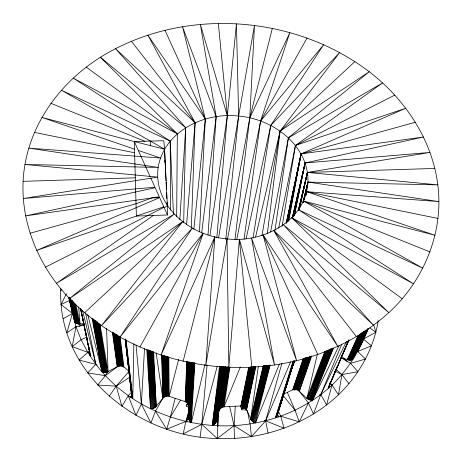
<?xml version="1.0" encoding="UTF-8"?>
<svg xmlns="http://www.w3.org/2000/svg" width="462" height="462" viewBox="0 0 462 462"><rect width="100%" height="100%" fill="white"/><g stroke="black" fill="none" stroke-linecap="round" stroke-linejoin="round"><path stroke-width="0.69" d="M168.37 357.184L168.335 396.078L185.239 401.64L187.364 403.014L188.767 406.133L188.733 419.074L189.98 421.361L191.389 422.441L204.92 364.524M176.686 216.684L177.327 133.865L100.398 57.271C62.41 81.116 32.704 119.733 24.977 164.478C16.413 213.161 35.718 263.479 69.514 298.55C151.241 383.027 300.745 392.313 388.842 312.653C423.764 280.63 443.982 232.322 437.814 184.864C432.109 139.57 405.007 99.174 369.23 71.725C293.387 14.027 181.751 6.722 100.398 57.271L185.689 127.708L183.685 222.863M217.383 426.27L217.463 415.448M133.882 343.774L132.779 398.579L131.785 396.292L125.225 339.374M277.564 413.299L277.102 415.852L275.502 417.798L293.058 361.059M189.166 403.286L187.364 403.014L188.692 362.144M191.32 227.928L195.097 122.73L147.88 35.095L205.33 119.029L199.474 231.941M186.7 361.336L185.239 401.64L187.197 361.544M190.916 362.56L188.814 407.057L186.215 406.537L186.821 404.348L187.884 403.678L189.362 362.093M218.428 412.133L217.29 438.53C137.491 436.96 56.941 372.62 60.753 288.294M187.584 361.711L186.03 401.98L188.046 361.619M186.821 404.348L188.3 404.429L189.922 362.144M217.764 426.316L218.272 413.386M186.74 402.442L188.375 362.214M190.367 362.277L188.594 405.249L190.563 362.739M187.364 403.014L189.102 362.116M187.884 403.678L189.715 362.127M190.673 362.485L188.767 406.133L190.829 362.26M191.586 362.335L189.033 419.912L191.892 362.531M192.001 362.549L189.455 420.68L192.417 362.687M192.55 362.676L189.98 421.361L193.081 362.745M194.646 362.601L190.61 421.945L193.22 362.878M90.436 354.856L90.529 356.456C120.9 403.713 178.829 428.73 234.078 425.623C265.171 423.746 295.853 413.317 320.813 394.513C343.093 377.945 358.431 354.042 368.358 328.401M188.3 404.429L190.211 362.231M190.864 362.352L188.519 417.238L191.147 362.196M190.771 374.029L188.733 419.074L191.499 362.306M190.87 371.881L191.222 364.016M191.17 362.254L188.56 418.179L191.222 362.734M234.967 239.351L249.792 117.879L254.458 25.468L238.635 116.083L218.595 237.763M190.61 421.945L193.855 362.855M131.531 392.082L128.222 395.674L135.92 415.35L141.378 404.059L144.525 348.383M190.679 421.379L191.389 422.441L194.814 362.705M179.839 219.693L185.689 127.708L115.46 48.631L195.097 122.73L186.573 224.549M207.097 364.922L201.778 424.353L217.29 438.53L234.477 438.374L234.078 425.623L235.314 406.242M208.027 234.944L216.158 116.661L200.346 24.422L227.339 115.673L216.822 237.583M153.332 215.471L56.451 283.275L174.18 214.137L69.514 298.55L182.565 221.702L101.426 325.716L192.319 228.124L119.953 337.202L203.182 233.223L161.059 355.099L214.865 236.833L205.815 365.327L227.044 238.854C262.635 243.399 305.884 221.223 307.969 182.08C308.87 145.201 272.782 118.746 238.635 116.083C204.683 112.023 164.143 131.041 158.16 167.423C152.922 206.329 191.158 236.382 227.044 238.854L228.829 367.342L239.374 239.224L274.549 365.055L251.513 237.936L296.644 360.805L263.126 235.031L337.889 346.512L273.891 230.613L373.573 325.375L283.535 224.809L388.842 312.653L291.799 217.798L413.554 283.853L298.498 209.788L422.828 268.185L303.482 201.005L303.124 202.402L307.969 182.08L437.814 184.864L307.438 172.424L298.36 210.141M125.242 339.183L131.785 396.292L131.658 393.156L131.82 394.588M210.019 235.158L227.339 115.673L236.434 23.822L238.635 116.083L225.803 239.293M193.815 229.527L205.33 119.029L182.513 26.675L216.158 116.661L201.657 232.917M224.139 366.793L219.046 411.128L216.216 421.91L214.668 424.081L212.312 425.265L219.554 366.014M220.513 366.418L213.201 424.994L221.171 366.614M222.805 366.649L215.8 422.724L223.21 366.545M267.325 233.876L280.105 131.069L339.651 52.581L270.761 125.445L246.136 238.767M221.321 366.689L213.97 424.595L221.904 366.776M223.296 366.522L216.216 421.91L223.596 366.337M222.049 366.822L214.668 424.081L222.569 366.637M223.654 366.291L216.516 421.015L223.752 366.759M200.121 437.04L201.778 424.353L217.238 366.222M215.28 423.452L222.696 366.655M225.439 366.834L219.75 409.442L219.046 411.128L225.167 366.418M225.658 366.707L219.75 409.442L220.264 408.731L225.849 366.707M225.208 366.649L219.34 410.244L225.3 366.874M212.312 425.265L220.339 366.326M279.371 364.091L255.492 422.863L253.754 422.383L251.646 420.738L246.102 408.795L243.48 406.433L240.956 405.936L223.983 406.855L222.314 407.23L220.264 408.731L226.039 367.359M244.063 239.183L260.58 121.021L289.87 32.6L249.792 117.879L227.593 238.854M226.611 367.406L220.871 408.119L227.102 366.759M227.327 367.232L221.558 407.617L227.801 367.001M228.17 366.816L222.314 407.23L228.569 367.371M274.994 230.423L288.404 137.786L369.23 71.725L280.105 131.069L255.596 236.948M228.967 367.244L223.123 406.97L229.504 367.18M251.732 419.958L250.658 419.126L258.356 366.401M220.264 408.731L226.374 367.359M229.926 367.123L223.983 406.855L240.356 367.013M253.095 237.895L270.761 125.445L323.66 44.716L260.58 121.021L236.723 239.628M282.115 226.38L295.449 145.443L382.576 82.917L288.404 137.786L270.582 232.068M261.971 235.545L280.105 131.069L354.88 61.596M336.244 369.461L341.949 374.572L338.438 394.843C310.464 421.309 272.707 436.082 234.477 438.374M288.796 220.628L301.074 153.898L405.769 108.252L295.449 145.443L278.667 228.084M80.584 308.581L90.529 356.456L87.728 352.292L72.193 346.65L75.999 326.698L68.711 297.274M288.248 221.258L301.074 153.898L415.378 122.245M287.791 221.598L301.074 153.898L423.498 137.006L305.111 162.959L292.088 218.422M248.637 367.244L240.956 405.936L249.162 367.261M249.601 367.273L241.828 405.965L250.115 367.371M253.517 366.73L244.941 407.397L241.216 408.056L245.565 408.044L253.956 366.337M287.416 221.754L301.074 153.898L286.082 223.504M294.433 215.823L305.111 162.959L430.018 152.443L307.438 172.424L298.406 210.343M250.687 366.753L242.671 406.133L251.189 366.932M329.891 383.206L332.016 385.008L338.438 394.843C359.003 375.017 373.764 348.897 378.239 320.547M254.764 366.383L246.102 408.795L255.209 366.476M287.012 222.326L301.074 153.898L286.405 222.973M251.588 367.082L243.48 406.433L252.142 366.978M255.474 366.539L246.541 409.632L255.861 366.689M252.587 366.845L244.242 406.86L253.107 366.811M286.792 222.32L301.074 153.898L286.544 222.736M294.132 215.742L305.111 162.959L292.452 217.562M188.681 411.573L185.863 421.431L183.195 433.922L201.778 424.353M245.565 408.044L254.371 366.741M293.82 215.714L305.111 162.959L292.735 217.053M299.468 208.899L307.438 172.424L434.823 168.439M293.347 216.453L305.111 162.959L292.937 216.921M299.324 208.991L307.438 172.424L298.51 210.308M299.064 209.569L307.438 172.424L298.77 209.569M252.2 420.703L251.103 419.981L263.404 365.835M264.276 365.361L251.646 420.738L264.888 365.506M298.897 209.679L307.438 172.424M266.586 365.517L252.275 421.402L265.101 365.494M303.211 202.448L307.969 182.08L438.9 201.588L306.653 191.69L305.792 195.195L306.653 191.69L437.993 218.451M303.39 201.732L307.969 182.08L303.055 202.321M250.658 419.126L263.23 365.788M303.188 202.362L307.969 182.08L303.147 202.402M339.148 345.518L312.757 400.011L310.169 400.08L306.935 398.342L317.342 354.319M251.103 419.981L264.079 365.35M348.822 340.159L328.141 388.294L348.55 340.477M305.809 195.183L306.653 191.69L435.042 235.291L303.482 201.005L429.995 251.929M252.275 421.402L265.806 365.552M266.805 365.482L252.985 421.95L267.521 365.864M267.885 365.28L253.754 422.383L268.653 365.552M269.023 364.934L254.574 422.69L269.889 365.09M249.792 117.879L272.309 28.401M255.492 422.863L270.103 365.13M178.644 359.378L169.173 396.281L168.797 356.918M183.125 361.226L214.865 236.833M185.863 421.431L166.718 429.215L170.368 417.03L175.179 398.284M186.423 421.344L188.762 412.26M332.016 385.008L326.582 405.007L320.813 394.513L341.776 344.173M229.637 406.548L234.078 425.623L251.478 436.584L265.667 420.807L281.884 363.375M72.008 310.759L72.424 313.45L66.846 332.813L75.999 326.698L84.459 324.861M186.613 422.158L188.825 414.541M293.711 361.111L276.698 416.58L294.011 361.065M294.063 361.053L277.102 415.852L294.363 360.73M276.184 417.221L293.63 361.099M280.336 404.406L278.419 410.562L284.938 389.94M280.757 403.037L283.102 395.512M285.233 388.669L285.874 386.619M287.578 381.144L288.64 377.72M289.922 373.619L291.412 368.826M292.267 366.089L293.757 361.301M293.89 361.833L277.541 414.2L294.127 361.365M285.372 388.565L293.826 361.769M275.502 417.798L293.509 361.07M364.056 337.058L357.692 351.466L365.494 359.049L350.531 363.346L341.406 357.986M303.251 358.425L292.804 389.778L283.633 394.092M308.229 398.712L306.935 398.342L297.771 390.061L295.247 389.333L292.562 389.391L292.804 389.778L293.584 389.495L304.1 358.119M304.989 357.963L294.404 389.345L305.532 357.548M346.448 341.482L320.813 394.513L313.473 414.044L308.443 402.956L299.307 391.164L311.03 356.497M305.908 357.952L295.247 389.333L306.456 357.594M307.063 357.397L296.102 389.449L307.478 357.513M303.534 358.564L292.804 389.778L296.945 389.691L308.639 357.155M296.945 389.691L307.987 357.657M293.584 389.495L304.394 358.321M309.367 356.693L297.771 390.061L310.014 356.254M298.562 390.552L310.47 356.537M299.307 391.164L311.763 355.832M325.358 351.085L307.686 398.96L308.951 399.22M306.935 398.342L324.809 351.513M326.172 350.854L307.686 398.96L327.206 350.132M327.506 350.317L308.483 399.457L328.418 349.925M167.862 356.699L168.335 396.078L164.951 396.639L162.803 398.365L155.48 411.209L150.895 423.001L141.378 404.059L136.071 345.143M328.725 350.063L309.315 399.832L329.758 349.341M330.324 348.764L310.169 400.08L331.011 348.856M331.306 348.897L311.03 400.196L331.982 348.891M332.542 348.221L311.879 400.184L333.252 348.088M312.757 400.011L333.547 348.03M268.07 433.183L265.667 420.807L290.581 361.804M330.145 382.657L330.711 381.335L330.157 382.669M334.118 373.383L334.967 371.396M328.494 387.537L348.92 339.986M328.678 386.769L348.879 339.945M334.159 373.423L335.014 371.442M335.585 370.126L337.3 366.164M340.159 359.563L341.014 357.582M341.585 356.26L343.301 352.298M343.872 350.976L344.733 348.995M345.305 347.678L348.446 340.413M358.2 335.383L347.326 359.702L340.973 357.143M368 328.407L357.692 351.466L371.465 345.853L363.386 339.073L375.854 332.276L373.683 324.832M359.748 334.384L348.227 360.002L347.326 359.702L358.518 335.487M361.296 333.258L349.122 360.175L348.227 360.002L360.291 333.991M362.531 332.652L349.994 360.221L349.122 360.175L362.144 332.178M364.027 331.266L350.831 360.152L349.994 360.221L363.063 332.19M365.067 330.642L351.622 359.962L350.831 360.152L364.247 331.416M365.84 330.318L352.344 359.655L351.622 359.962L365.263 330.746M366.574 329.839L353.032 359.199L352.344 359.655L366.019 330.365M363.519 337.993L362.312 340.598L364.449 336.059M361.423 343.353L368.104 328.967M291.724 368.018L295.131 360.845M278.395 411.209L280.717 416.198L299.249 421.829L308.443 402.956M63.138 318.722L72.424 313.45L61.059 304.527L66.395 293.751M139.911 347.049L203.182 233.223M260.58 121.021L307.028 38.046M321.523 393.266L320.813 394.513L319.427 394.894M128.222 395.674L121.968 406.387L116.17 386.168L128.962 371.483C126.103 368.537 121.801 364.062 117.308 366.753L107.155 372.043L104.47 372.464L102.015 371.719L87.792 314.697M170.368 417.03L180.538 400.069M109.188 396.234L116.17 386.168L129.527 377.292M104.81 375.929L108.356 371.379M112.826 332.467L117.308 366.753L105.336 375.675L97.725 385.025L116.17 386.168M146.737 349.185L150.572 408.72L153.228 408.506L155.578 407.109L162.803 398.365L161.602 355.203M130.018 397.28L131.913 395.137M130.307 397.499L131.78 395.928M85.62 312.999L95.825 364.333L87.682 372.921L105.336 375.675M84.558 312.762L182.565 221.702M89.385 350.97L79.146 360.077L95.825 364.333L97.049 365.067M88.028 352.754L89.692 351.38M72.193 346.65L81.11 339.697L86.354 337.289M217.29 438.53L234.078 425.623M264.241 420.645L265.667 420.807L266.793 420.004M134.494 149.139L41.892 117.44L134.28 141.528L163.796 140.708L164.553 149.191L167.365 205.648L164.247 207.831L167.475 214.974L136.377 216.066L36.637 250.416L159.633 197.62L164.022 207.334L45.467 267.157M114.518 333.379L119.075 366.1L119.727 365.644M78.892 326.524L83.963 323.874M295.449 145.443L394.796 95.114M61.059 304.527L69.756 300.392M89.778 355.728L91.106 355.186M154.978 406.918L156.231 406.404L153.632 351.646M60.586 290.39L61.908 289.87M163.802 206.843L136.377 216.066L134.28 141.528L164.553 149.191L166.025 180.757M154.325 407.513L155.578 407.109L152.835 351.703M30.001 233.258L136.03 203.777L153.009 197.476L159.309 196.904L155.157 187.728L25.549 215.898L151.611 197.996L159.633 197.62M243.792 406.606L241.072 407.328L240.384 405.971M241.383 408.893L245.079 407.952M335.089 371.026L341.949 374.572L357.969 371.714L350.531 363.346M69.052 297.58L74.746 322.072C76.871 324.977 80.989 323.983 83.957 323.573M186.654 404.955L188.444 404.833M23.1 181.329L135.297 177.818M244.288 407.27L241.072 407.328L241.557 409.777L246.708 410.019M103.355 371.702L102.015 371.719L92.036 318.151M103.303 371.8L102.015 371.719L92.695 318.699M141.378 404.059L142.793 404.285M34.483 132.403L134.592 152.772M138.311 150.45L160.487 158.039L28.806 148.123L158.16 167.423L24.977 164.478L157.652 177.119L23.267 198.527L154.937 187.237L150.855 178.199M78.725 323.544L80.053 324.041L78.661 306.82M50.907 103.344L144.831 141.239M265.667 420.807L284.055 428.239L280.717 416.198M77.864 323.516L79.112 324.093L74.757 303.014M369.802 327.904L375.854 332.276M86.279 67.111L177.327 133.865L73.233 78.107L170.218 141.077L173.446 213.808M291.799 217.798L402.206 298.747M328.453 386.55L329.562 387.468M343.341 357.871L347.522 361.827M282.854 395.224L295.027 410.221L299.249 421.829M131.329 41.228L195.097 122.73M294.04 389.177L294.923 390.309M273.891 230.613L356.531 336.723M341.949 374.572L348.926 383.697M330.763 383.662L331.976 385.423M155.48 411.209L166.718 429.215M190.748 421.286L191.389 422.441M87.728 352.292L81.11 339.697L75.999 326.698M277.275 414.83L278.24 416.747M277.333 413.912L278.863 417.169M263.126 235.031L317.844 354.585M164.986 30.238L205.33 119.029M134.28 141.528L150.035 176.392M287.312 392.359L295.027 410.221M82.559 310.579L95.825 364.333M69.589 298.238L75.277 322.69L69.866 298.204M69.675 298.054L75.277 322.69M69.161 297.597L74.746 322.072M70.311 298.556L75.883 323.175L70.651 299.191M71.212 299.665L76.582 323.562L71.57 300.271M72.193 300.664L77.368 323.845L72.447 300.716M73.394 302.258L78.211 324.024L73.504 301.576M68.838 297.257L72.424 313.45M74.492 303.032L79.112 324.093M75.785 304.377L80.053 324.041M80.596 308.524L90.402 355.636L80.844 309.124M80.584 308.714L90.529 356.456M80.931 309.09L81.52 311.902M82.686 317.538L84.298 325.283M85.464 330.913L87.075 338.658M88.242 344.294L89.853 352.038L88.716 346.385M247.309 410.556L250.063 423.96L251.478 436.584M245.57 407.946L246.003 410.037M86.856 337.214L87.139 338.623M92.937 318.584L102.812 372.118L93.728 319.733M94.034 319.82L103.615 372.355L94.687 319.906M95.137 320.657L104.47 372.464L95.801 320.651M96.396 322.066L105.359 372.453L97.055 321.968M97.413 321.916L106.254 372.308L98.302 323.157M98.683 323.042L107.155 372.043L99.492 323.897M99.925 324.035L108.039 371.644L106.589 328.367M156.144 352.789L162.803 398.365M112.295 331.935L117.308 366.753M113.352 332.236L118.185 366.366L113.97 333.541M115.587 333.945L119.97 365.962L115.985 333.939M116.632 334.644L120.842 365.95L116.978 334.43M117.643 335.476L121.691 366.06L117.96 335.32M118.601 336.434L122.494 366.297L118.89 336.336M119.404 336.815L123.239 366.649L119.658 336.763M120.091 337.069L123.908 367.128M115.026 334.032L119.075 366.1M125.78 339.899L132.779 398.579L126.155 340.003M125.364 339.062L132.288 397.846L125.664 339.893M125.26 339.403L131.97 397.095L125.3 339.05M125.681 341.043L125.93 343.185M126.091 344.612L126.34 346.754M126.582 348.897L126.831 351.039M126.992 352.466L127.321 355.318M127.483 356.751L127.726 358.887M127.974 361.03L128.217 363.172M128.465 365.315L128.627 366.741M128.875 368.884L129.117 371.026M129.366 373.169L129.608 375.311M129.857 377.454L130.018 378.88M130.509 383.165L130.267 381.023L130.48 382.403M130.758 385.308L131 387.451M131.41 391.019L131.248 389.587L131.427 391.002M125.549 340.373L125.866 343.237M126.028 344.669L126.351 347.528M126.513 348.96L127.714 359.684M127.876 361.117L128.199 363.981M128.361 365.407L129.562 376.137M129.724 377.57L131.734 395.449M128.985 368.792L129.146 370.224M129.458 373.088L129.614 374.526M129.932 377.39L130.088 378.823M130.798 385.273L130.954 386.706M218.359 23.47L227.339 115.673M239.374 239.224L251.842 367.25M147.869 349.994L151.496 408.801L148.672 349.93M148.891 349.913L152.368 408.72L149.717 350.444M153.037 351.709L156.231 406.404M149.936 350.392L153.228 408.506L150.727 350.82M150.947 350.727L154.06 408.165L151.709 351.57M151.946 351.64L154.845 407.698L152.61 351.669M147.638 349.977L150.572 408.72M166.089 182.195L166.424 189.368M166.557 192.238L166.857 198.695M167.025 202.281L167.192 205.867M150.369 141.083L150.548 145.651M161.914 355.214L163.45 397.672L162.826 355.197M162.353 355.168L163.45 397.672M163.178 355.266L164.172 397.095L163.681 355.365M164.074 355.861L164.951 396.639L164.582 355.659M164.998 356.214L165.771 396.298L165.517 356.092M165.945 355.988L166.62 396.09L166.47 356.664M166.909 356.629L167.481 396.015L167.429 356.664M167.365 205.648L167.475 214.974M164.593 152.073L164.553 149.191L61.394 90.206L170.218 141.077L170.49 210.06M164.709 160.707L164.726 162.15"/></g></svg>
